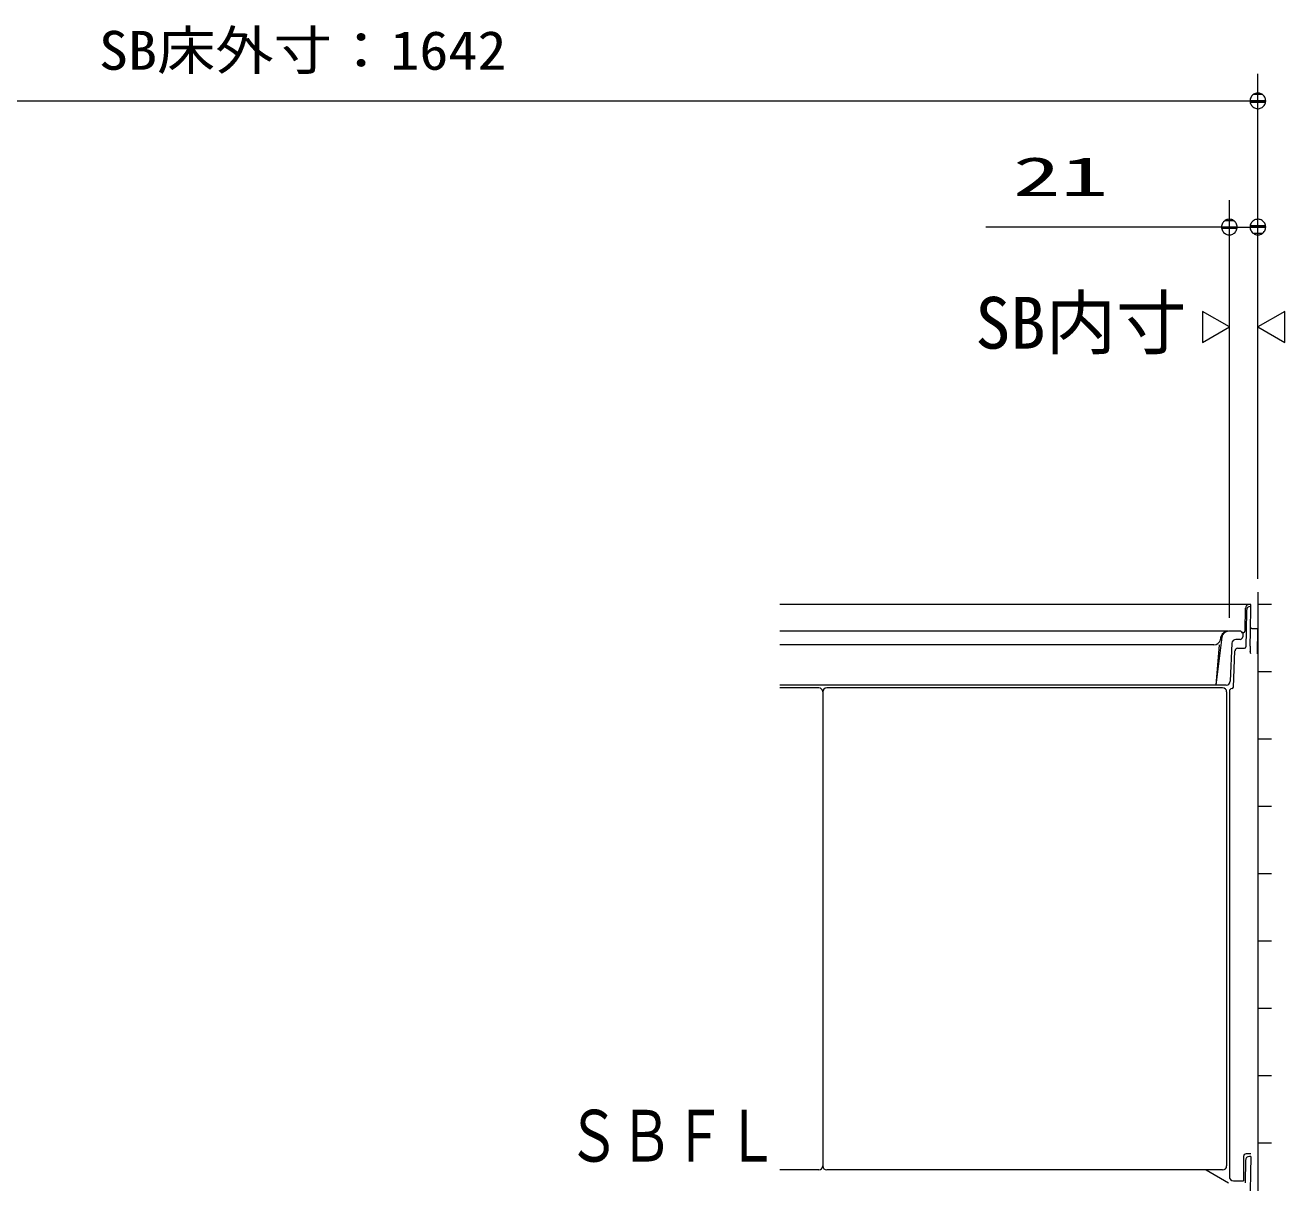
# Model space of a CAD drawing. Units: millimetres on the paper. Extents: x -305 to 305, y -152 to 152.
# Drawn here: x -195.75 to -148.96, y 60.76 to 103.74 of the extents above; entities that cross this region are included whole.
import ezdxf
from ezdxf.enums import TextEntityAlignment as Align

# ---------------------------------------------------------------- set-up
doc = ezdxf.new("R2010")
doc.units = ezdxf.units.MM
doc.layers.add('0-0_PV', color=7, linetype='Continuous', lineweight=9)
doc.layers.add('0-1_0', color=7, linetype='Continuous', lineweight=9)
doc.styles.add('ＭＳ ゴシック', font='')
doc.styles.get('ＭＳ ゴシック').set_extended_font_data('MS Gothic')

# ---------------------------------------------------------------- blocks, each defined once
blk = doc.blocks.new('_DOTSMALL')
at = {"layer": '0-1_0'}
for p, q in [((0.0746, 0.1), (-0.0746, 0.1)), ((0.1223, -0.0248), (-0.1223, -0.0248))]:
    blk.add_line(p, q, dxfattribs=at)
for points in [[(0.125, 0), (0.124, 0.0157), (0.1211, 0.0311), (0.1162, 0.046), (0.1095, 0.0602), (0.1011, 0.0735), (0.0911, 0.0856), (0.0797, 0.0963), (0.067, 0.1055), (0.0532, 0.1131), (0.0386, 0.1189), (0.0234, 0.1228), (0.0078, 0.1248), (-0.0078, 0.1248), (-0.0234, 0.1228), (-0.0386, 0.1189), (-0.0532, 0.1131), (-0.067, 0.1055), (-0.0797, 0.0963), (-0.0911, 0.0856), (-0.1011, 0.0735), (-0.1095, 0.0602), (-0.1162, 0.046), (-0.1211, 0.0311), (-0.124, 0.0157), (-0.125, 0), (0, 0)], [(-0.125, 0), (-0.124, -0.0157), (-0.1211, -0.0311), (-0.1162, -0.046), (-0.1095, -0.0602), (-0.1011, -0.0735), (-0.0911, -0.0856), (-0.0797, -0.0963), (-0.067, -0.1055), (-0.0532, -0.1131), (-0.0386, -0.1189), (-0.0234, -0.1228), (-0.0078, -0.1248), (0.0078, -0.1248), (0.0234, -0.1228), (0.0386, -0.1189), (0.0532, -0.1131), (0.067, -0.1055), (0.0797, -0.0963), (0.0911, -0.0856), (0.1011, -0.0735), (0.1095, -0.0602), (0.1162, -0.046), (0.1211, -0.0311), (0.124, -0.0157), (0.125, 0), (0, 0)]]:
    blk.add_lwpolyline(points, close=True, dxfattribs=at)

msp = doc.modelspace()

# ---------------------------------------------------------------- linework, layer by layer
at = {"layer": '0-0_PV'}
for p, q in [((-149.963, 83.187), (-149.963, 101.93)), ((-221.963, 100.93), (-149.963, 100.93)), ((-151.023, 81.737), (-151.023, 97.246)), ((-149.963, 83.187), (-149.963, 97.246)), ((-151.023, 96.246), (-160.063, 96.246)), ((-151.023, 96.246), (-149.963, 96.246)), ((-151.023, 92.537), (-152.023, 93.114)), ((-152.023, 93.114), (-152.023, 91.96)), ((-148.963, 93.114), (-149.963, 92.537)), ((-148.963, 91.96), (-148.963, 93.114)), ((-152.023, 91.96), (-151.023, 92.537)), ((-149.963, 92.537), (-148.963, 91.96)), ((-149.963, 82.687), (-149.963, 36.437)), ((-150.275, 82.237), (-167.723, 82.237)), ((-150.44, 81.261), (-150.425, 82.09)), ((-150.388, 82.012), (-150.401, 81.237)), ((-150.223, 82.237), (-150.275, 82.237)), ((-150.242, 81.237), (-150.226, 82.159)), ((-150.226, 82.159), (-150.238, 82.159)), ((-150.224, 82.159), (-150.223, 82.237)), ((-149.463, 82.237), (-149.963, 82.237)), ((-151.081, 81.237), (-167.723, 81.237)), ((-151.3, 81.018), (-151.525, 79.237)), ((-151.357, 80.922), (-151.322, 81.052)), ((-150.598, 81.237), (-151.052, 81.237)), ((-150.515, 81.187), (-150.548, 81.187)), ((-150.523, 81.187), (-150.525, 81.035)), ((-150.401, 81.237), (-150.409, 80.687)), ((-150.25, 80.687), (-150.242, 81.237)), ((-150.193, 81.341), (-149.963, 81.337)), ((-149.979, 80.397), (-149.963, 81.337)), ((-151.599, 80.737), (-167.723, 80.737)), ((-151.407, 80.737), (-151.525, 79.237)), ((-150.929, 80.794), (-150.991, 79.381)), ((-150.872, 79.159), (-150.813, 80.51)), ((-150.625, 80.937), (-150.779, 80.937)), ((-150.713, 80.606), (-150.46, 80.606)), ((-150.409, 80.687), (-150.41, 80.655)), ((-150.25, 80.687), (-150.253, 80.487)), ((-150.223, 80.401), (-150.253, 80.487)), ((-149.463, 79.737), (-149.963, 79.737)), ((-151.141, 79.237), (-167.723, 79.237)), ((-166.273, 79.137), (-167.723, 79.137)), ((-151.273, 79.137), (-165.973, 79.137)), ((-150.923, 79.111), (-150.917, 79.111)), ((-166.123, 78.987), (-166.123, 61.387)), ((-151.123, 78.987), (-151.123, 61.387)), ((-151.023, 79.011), (-151.023, 60.987)), ((-149.463, 77.237), (-149.963, 77.237)), ((-149.463, 74.737), (-149.963, 74.737)), ((-149.463, 72.237), (-149.963, 72.237)), ((-149.463, 69.737), (-149.963, 69.737)), ((-149.463, 67.237), (-149.963, 67.237)), ((-149.463, 64.737), (-149.963, 64.737)), ((-149.463, 62.237), (-149.963, 62.237)), ((-150.223, 61.837), (-150.398, 61.837)), ((-150.498, 61.737), (-150.498, 60.837)), ((-150.425, 61.59), (-150.44, 60.761)), ((-150.223, 61.737), (-150.275, 61.737)), ((-150.223, 61.737), (-150.256, 59.837)), ((-166.273, 61.237), (-167.723, 61.237)), ((-151.273, 61.237), (-165.973, 61.237)), ((-151.889, 61.237), (-151.058, 60.757)), ((-150.873, 60.837), (-150.498, 60.837))]:
    msp.add_line(p, q, dxfattribs=at)
for centre, radius, start, end in [((-150.275, 82.087), 0.15, 90, 179), ((-150.238, 82.009), 0.15, 90, 179), ((-151.081, 80.987), 0.25, 90, 165), ((-151.052, 80.987), 0.25, 90, 172.8205), ((-150.625, 81.037), 0.1, 270, 359), ((-150.598, 81.212), 0.025, 0, 90), ((-150.548, 81.212), 0.025, 180, 270), ((-150.515, 81.262), 0.075, 270, 359), ((-150.193, 81.391), 0.05, 179, 269), ((-151.599, 80.987), 0.25, 270, 345), ((-150.779, 80.787), 0.15, 90, 177.5), ((-150.713, 80.506), 0.1, 90, 177.5), ((-150.46, 80.656), 0.05, 270, 359), ((-166.273, 78.987), 0.15, 0, 90), ((-165.973, 78.987), 0.15, 90, 180), ((-151.273, 78.987), 0.15, 0, 90), ((-151.141, 79.387), 0.15, 270, 357.5), ((-150.923, 79.011), 0.1, 90, 180), ((-150.922, 79.161), 0.05, 270, 357.5), ((-150.398, 61.737), 0.1, 90, 180), ((-166.273, 61.387), 0.15, 270, 0), ((-165.973, 61.387), 0.15, 180, 270), ((-151.273, 61.387), 0.15, 270, 0), ((-150.275, 61.587), 0.15, 90, 179), ((-150.873, 60.987), 0.15, 180, 270)]:
    msp.add_arc(centre, radius, start, end, dxfattribs=at)

# ---------------------------------------------------------------- block references
at = {"layer": '0-0_PV', "xscale": 2.32, "yscale": 2.32}
for p in [(-149.963, 100.93), (-151.023, 96.246)]:
    msp.add_blockref('_DOTSMALL', p, dxfattribs=at)
at = {"layer": '0-0_PV', "xscale": 2.32, "yscale": 2.32, "rotation": 180}
msp.add_blockref('_DOTSMALL', (-149.963, 96.246), dxfattribs=at)

# ---------------------------------------------------------------- texts
at = {"layer": '0-0_PV', "style": 'ＭＳ ゴシック'}
for s, height, width, p in [('SB床外寸：1642', 1.443, 1.1, (-193.009, 101.652)), ('21', 1.444, 1.8, (-159.063, 96.969)), ('ＳＢＦＬ', 1.921, 0.75, (-175.624, 60.971))]:
    msp.add_text(s, height=height, dxfattribs=dict(at, width=width)).set_placement(p, align=Align.BOTTOM_LEFT)
msp.add_text('SB内寸', height=1.921, dxfattribs=at).set_placement((-160.462, 91.155), align=Align.BOTTOM_LEFT)

doc.saveas('drawing.dxf')
